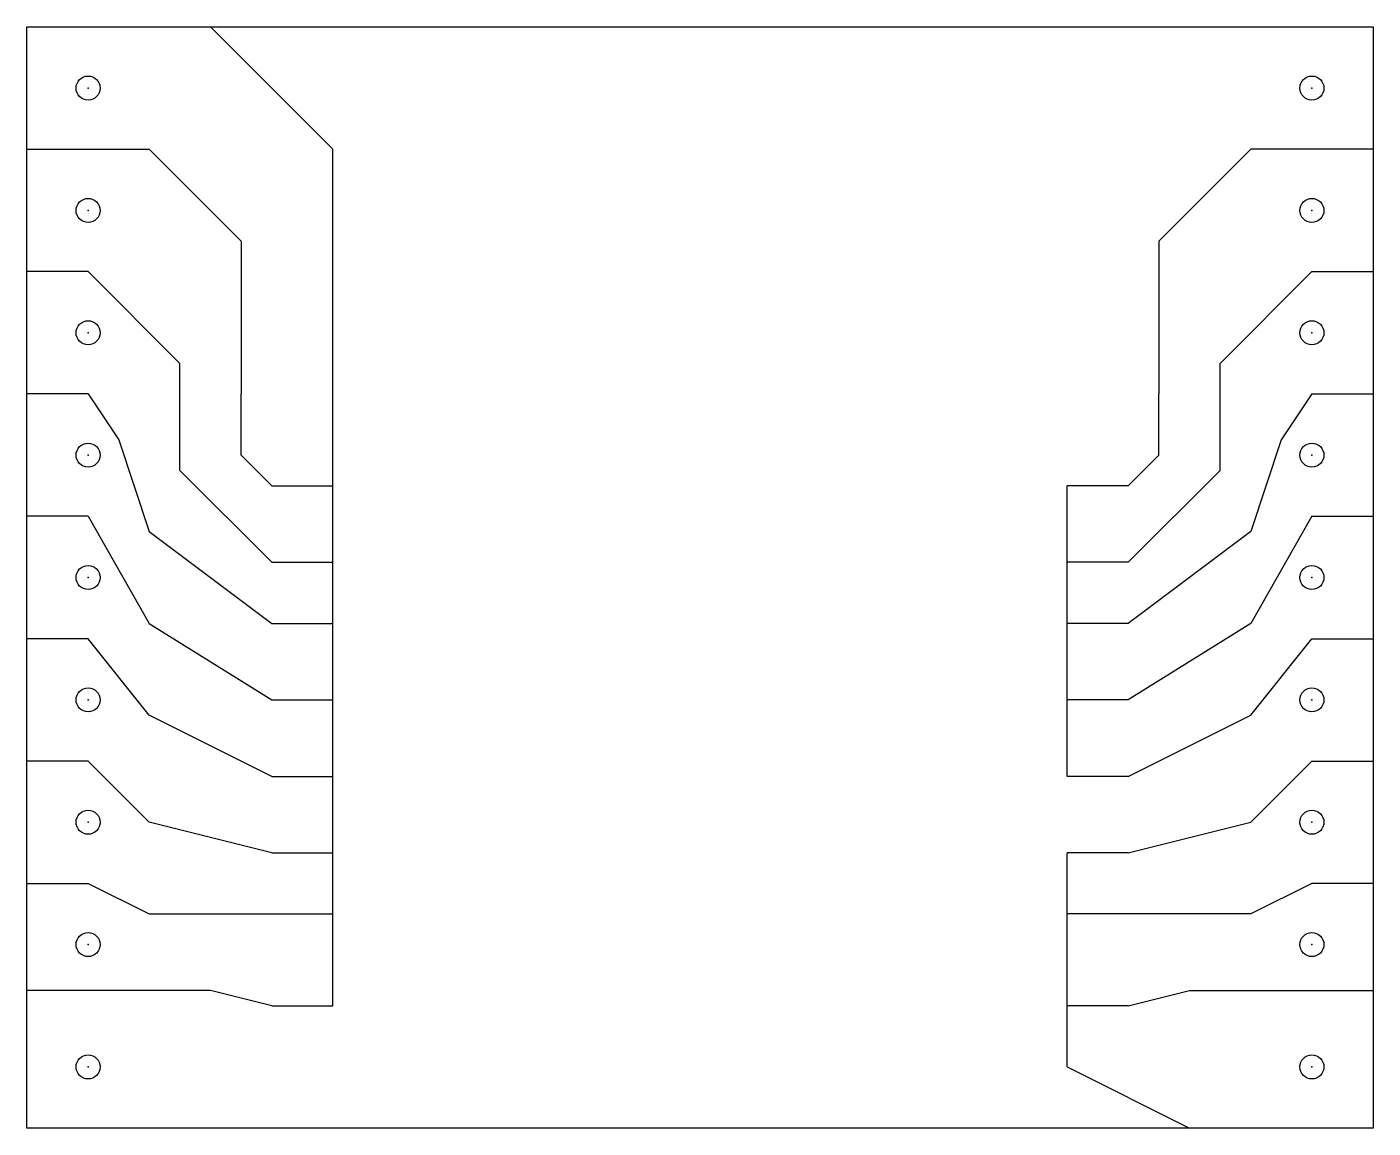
# Model space of a CAD drawing. Units: millimetres on the paper. Extents: x -95.2 to -67.3, y -113 to -90.2.
import ezdxf

# ---------------------------------------------------------------- set-up
doc = ezdxf.new("R2010")
doc.units = ezdxf.units.MM
doc.header["$PDMODE"] = 32
doc.header["$PDSIZE"] = 0.5
doc.layers.add('0-1', color=7, linetype='Continuous')
doc.layers.add('0-2', color=7, linetype='Continuous')

msp = doc.modelspace()

# ---------------------------------------------------------------- linework, layer by layer
at = {"layer": '0-1'}
for p, q in [((-88.9, -92.71), (-91.44, -90.17)), ((-95.25, -92.71), (-93.98, -92.71)), ((-88.9, -110.49), (-88.9, -92.71)), ((-67.31, -92.71), (-68.58, -92.71)), ((-93.98, -95.25), (-95.25, -95.25)), ((-68.58, -95.25), (-67.31, -95.25)), ((-93.98, -97.79), (-95.25, -97.79)), ((-68.58, -97.79), (-67.31, -97.79)), ((-90.17, -99.695), (-88.9, -99.695)), ((-72.39, -99.695), (-73.66, -99.695)), ((-73.66, -105.728), (-73.66, -99.695)), ((-93.98, -100.33), (-95.25, -100.33)), ((-68.58, -100.33), (-67.31, -100.33)), ((-90.17, -101.282), (-88.9, -101.282)), ((-72.39, -101.282), (-73.66, -101.282)), ((-90.17, -102.552), (-88.9, -102.552)), ((-72.39, -102.552), (-73.66, -102.552)), ((-93.98, -102.87), (-95.25, -102.87)), ((-68.58, -102.87), (-67.31, -102.87)), ((-90.17, -104.14), (-88.9, -104.14)), ((-72.39, -104.14), (-73.66, -104.14)), ((-93.98, -105.41), (-95.25, -105.41)), ((-68.58, -105.41), (-67.31, -105.41)), ((-90.17, -105.728), (-88.9, -105.728)), ((-72.39, -105.728), (-73.66, -105.728)), ((-90.17, -107.315), (-88.9, -107.315)), ((-72.39, -107.315), (-73.66, -107.315)), ((-73.66, -111.76), (-73.66, -107.315)), ((-95.25, -107.95), (-93.98, -107.95)), ((-67.31, -107.95), (-68.58, -107.95)), ((-90.17, -108.585), (-88.9, -108.585)), ((-72.39, -108.585), (-73.66, -108.585)), ((-91.44, -110.172), (-95.25, -110.172)), ((-90.17, -110.49), (-91.44, -110.172)), ((-72.39, -110.49), (-71.12, -110.172)), ((-71.12, -110.172), (-67.31, -110.172)), ((-90.17, -110.49), (-88.9, -110.49)), ((-72.39, -110.49), (-73.66, -110.49)), ((-73.66, -111.76), (-71.12, -113.03))]:
    msp.add_line(p, q, dxfattribs=at)
for points in [[(-93.98, -92.71), (-92.71, -92.71), (-90.805, -94.615), (-90.805, -97.79)], [(-68.58, -92.71), (-69.85, -92.71), (-71.755, -94.615), (-71.755, -97.79)], [(-90.17, -101.282), (-92.075, -99.377), (-92.075, -97.155), (-93.98, -95.25)], [(-72.39, -101.282), (-70.485, -99.377), (-70.485, -97.155), (-68.58, -95.25)], [(-93.98, -97.79), (-93.345, -98.743), (-92.71, -100.648), (-90.17, -102.552)], [(-90.17, -99.695), (-90.805, -99.06), (-90.805, -97.79)], [(-68.58, -97.79), (-69.215, -98.743), (-69.85, -100.648), (-72.39, -102.552)], [(-72.39, -99.695), (-71.755, -99.06), (-71.755, -97.79)], [(-93.98, -100.33), (-92.71, -102.552), (-90.17, -104.14)], [(-68.58, -100.33), (-69.85, -102.552), (-72.39, -104.14)], [(-90.17, -105.728), (-92.71, -104.457), (-93.98, -102.87)], [(-72.39, -105.728), (-69.85, -104.457), (-68.58, -102.87)], [(-90.17, -107.315), (-92.71, -106.68), (-93.98, -105.41)], [(-72.39, -107.315), (-69.85, -106.68), (-68.58, -105.41)], [(-93.98, -107.95), (-92.71, -108.585), (-90.17, -108.585)], [(-68.58, -107.95), (-69.85, -108.585), (-72.39, -108.585)]]:
    msp.add_lwpolyline(points, dxfattribs=at)
at = {"layer": '0-2'}
msp.add_lwpolyline([(-95.25, -90.17), (-67.31, -90.17), (-67.31, -113.03), (-95.25, -113.03)], close=True, dxfattribs=at)
for p in [(-93.98, -91.44), (-68.58, -91.44), (-93.98, -93.98), (-68.58, -93.98), (-93.98, -96.52), (-68.58, -96.52), (-93.98, -99.06), (-68.58, -99.06), (-93.98, -101.6), (-68.58, -101.6), (-93.98, -104.14), (-68.58, -104.14), (-93.98, -106.68), (-68.58, -106.68), (-93.98, -109.22), (-68.58, -109.22), (-93.98, -111.76), (-68.58, -111.76)]:
    msp.add_point(p, dxfattribs=at)

doc.saveas('drawing.dxf')
